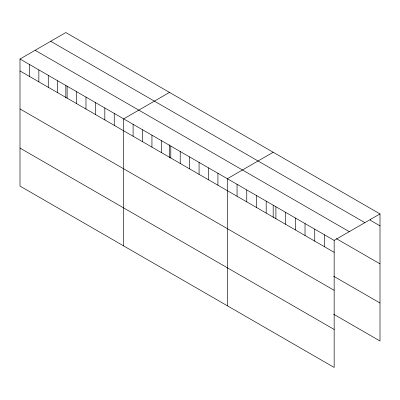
<?xml version="1.0" encoding="UTF-8"?>
<svg xmlns="http://www.w3.org/2000/svg" width="400" height="400" viewBox="0 0 400 400"><rect width="100%" height="100%" fill="white"/><g stroke="black" fill="none" stroke-linecap="round" stroke-linejoin="round"><path stroke-width="0.6" d="M20 59.015L334.16 240.39L334.16 367.45L20 186.075L20 59.015L65.84 32.55L380 213.925L380 340.985L333.605 314.2M169.515 92.4L123.67 118.87L123.67 245.93M273.185 152.255L227.345 178.725L227.345 305.785M334.16 240.39L380 213.925M380 225.86L370.29 220.255L370.29 219.06M50.715 41.28L364.87 222.66M35.13 50.28L349.285 231.66M336.305 238.625L380 263.855M20 70.95L334.16 252.33M333.605 276.21L380 302.995M20 108.94L334.16 290.32M20 148.085L334.16 329.46M324.45 234.785L324.45 246.725M314.74 229.18L314.74 241.115M305.025 223.575L305.025 235.51M295.315 217.965L295.315 229.905M285.605 212.36L285.605 224.3M275.895 206.755L275.895 218.69M273.185 205.245L273.185 217.475M266.185 201.15L266.185 213.085M256.475 195.54L256.475 207.48M246.765 189.935L246.765 201.875M237.055 184.33L237.055 196.265M217.92 173.28L217.92 185.22M208.495 167.84L208.495 179.78M199.07 162.4L199.07 174.335M189.645 156.96L189.645 168.895M180.22 151.515L180.22 163.455M170.795 146.075L170.795 158.01M169.515 144.775L169.515 157.62M161.37 140.635L161.37 152.57M151.945 135.195L151.945 147.13M142.52 129.75L142.52 141.69M133.095 124.31L133.095 136.245M114.245 113.425L114.245 125.365M104.825 107.985L104.825 119.925M95.4 102.545L95.4 114.48M85.975 97.105L85.975 109.04M76.55 91.66L76.55 103.6M67.125 86.22L67.125 98.16M65.84 85.535L65.84 97.765M57.7 80.78L57.7 92.715M48.275 75.34L48.275 87.275M38.85 69.895L38.85 81.835M29.425 64.455L29.425 76.39"/></g></svg>
